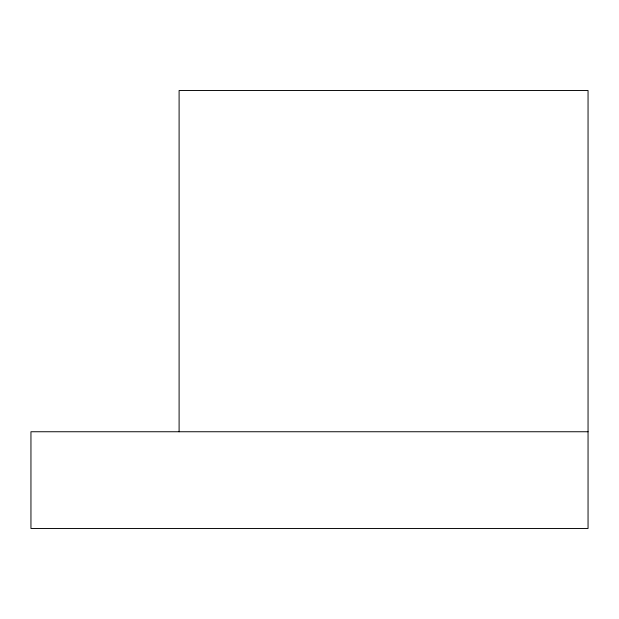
<?xml version="1.0" encoding="UTF-8"?>
<svg xmlns="http://www.w3.org/2000/svg" width="619" height="619" viewBox="0 0 619 619"><rect width="100%" height="100%" fill="white"/><g stroke="black" fill="none" stroke-linecap="round" stroke-linejoin="round"><path stroke-width="0.93" d="M588.05 431.745L30.95 431.745L30.95 528.487L588.05 528.487L588.05 90.513L179.1 90.513L179.1 431.745"/></g></svg>
